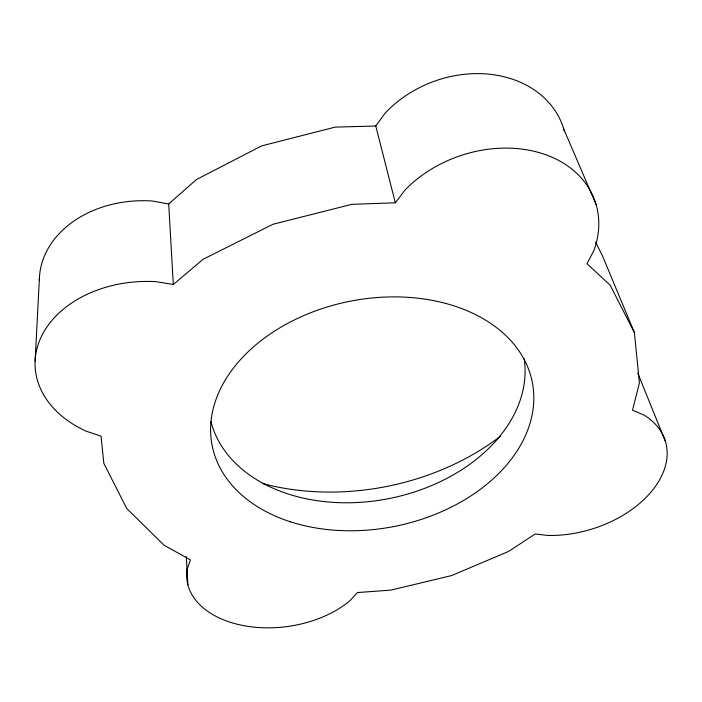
<?xml version="1.0" encoding="UTF-8"?>
<svg xmlns="http://www.w3.org/2000/svg" width="702" height="702" viewBox="0 0 702 702"><rect width="100%" height="100%" fill="white"/><g stroke="black" fill="none" stroke-linecap="round" stroke-linejoin="round"><path stroke-width="1.05" d="M35.1 361.223L39.417 278.097M595.612 242.234L602.413 255.66L634.406 332.625L639.434 382.985L632.502 410.205L643.734 414.926A96.244 62.504 -17.1 0 1 652.763 489.917A96.244 62.504 -17.1 0 1 547.955 535.459L535.257 533.968L508.467 551.482L451.711 575.535L390.953 590.119L357.537 592.549L350.123 600.552A93.015 59.144 -7.6 0 1 243.234 625.552A93.015 59.144 -7.6 0 1 187.118 569.199L190.47 559.924L164.022 545.182L126.702 508.467L103.835 463.355L101.035 436.126L86.276 431.23A110.196 80.8 -1.6 0 1 41.049 337.241A110.196 80.8 -1.6 0 1 156.019 281.669L173.306 284.485L203.08 259.284L272.955 224.271L351.851 204.326L395.323 202.799L375.781 126.009L384.959 113.32A106.169 85.6 -20.3 0 1 489.066 74.193A106.169 85.6 -20.3 0 1 564.434 131.344M395.323 202.799L405.3 189.707A113.505 87.153 -19 0 1 542.532 153.641A113.505 87.153 -19 0 1 593.883 250.57L586.986 263.698L610.161 285.188L634.406 332.625M39.365 280.195A103.299 79.721 -0.3 0 1 152.536 201.044L168.708 203.966L196.455 179.536L261.574 145.919L335.144 127.123L375.781 126.009M563.855 129.291L596.051 204.414M637.767 373.183L665.496 441.584M168.708 203.966L173.306 284.485M186.311 556.51L187.873 584.766M524.148 358.766A159.819 114.619 -11.2 0 1 389.566 498.464A159.819 114.619 -11.2 0 1 210.96 421.63M500.535 436.196A220.718 164.566 -11.2 0 1 262.706 483.573M290.374 521.779A163.171 114.751 -11.2 0 0 533.818 398.833A163.171 114.751 -11.2 0 0 292.453 320.893A163.171 114.751 -11.2 0 0 290.374 521.779"/></g></svg>
